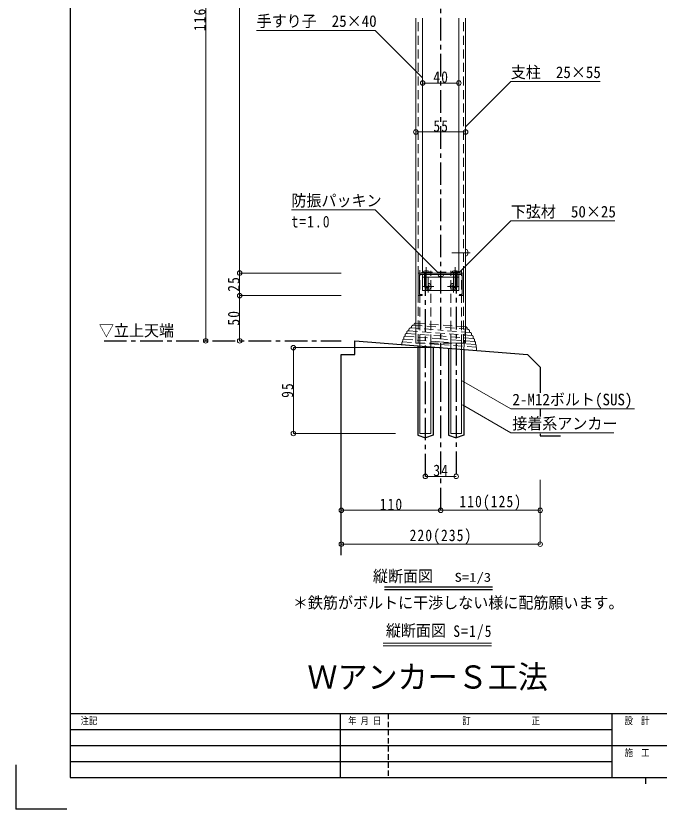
# Model space of a CAD drawing. Units: millimetres at full size, sheet at 1:5, with parts at other scales. Extents: x -1050 to 1050, y -742 to 742.
# Drawn here: x -1050 to -338, y -742 to 135 of the extents above; entities that cross this region are included whole.
import ezdxf
from ezdxf.enums import TextEntityAlignment as Align

# ---------------------------------------------------------------- set-up
doc = ezdxf.new("R2010")
doc.units = ezdxf.units.MM
doc.header["$LTSCALE"] = 5
for name, pattern in [('CHAIN1', [8, 5, -1, 1, -1]), ('DASHED1', [1.8, 1.2, -0.6]), ('DASHED2', [3, 2, -1])]:
    doc.linetypes.add(name, pattern=pattern)
for name, color, linetype in [('0-0_通り芯', 7, 'CHAIN1'), ('0-1_躯体', 134, 'Continuous'), ('1-4_印刷位置ライン', 7, 'Continuous'), ('1-5_図枠1_1', 7, 'Continuous')]:
    doc.layers.add(name, color=color, linetype=linetype)
for name, color, linetype, lineweight in [('0-3_寸法', 54, 'Continuous', 20), ('0-4_手摺部材', 92, 'Continuous', 20), ('0-5_手すり子', 12, 'Continuous', 20), ('0-8_その他', 11, 'DASHED2', 20), ('0-9_文字', 3, 'Continuous', 20), ('0-A_支柱', 6, 'Continuous', 20), ('0-B_足元', 4, 'Continuous', 20)]:
    doc.layers.add(name, color=color, linetype=linetype, lineweight=lineweight)
doc.styles.add('ＭＳ ゴシック', font='')
doc.styles.add('ＭＳ 明朝', font='')
doc.styles.get('ＭＳ ゴシック').set_extended_font_data('MS Gothic')
doc.styles.get('ＭＳ 明朝').set_extended_font_data('MS Mincho')

# ---------------------------------------------------------------- blocks, each defined once
blk = doc.blocks.new('dimension_origin')
at = {"color": 0, "linetype": 'Continuous', "lineweight": -2}
blk.add_circle((0, 0), 1.25, dxfattribs=at)

msp = doc.modelspace()

# ---------------------------------------------------------------- linework, layer by layer
at = {"layer": '0-0_通り芯'}
for p, q in [((-580, -411.793), (-580, 509.682)), ((-597, -374.293), (-597, -146.726)), ((-563, -146.726), (-563, -374.293)), ((-952.5, -224.293), (-690, -224.293))]:
    msp.add_line(p, q, dxfattribs=at)
at = {"layer": '0-0_通り芯', "linetype": 'Continuous'}
for p, q in [((-605.5, -229.819), (-605.5, -328.778)), ((-588.5, -231.09), (-588.5, -328.778)), ((-588.5, -231.09), (-588.5, -328.778)), ((-571.5, -232.361), (-571.5, -328.778)), ((-571.5, -232.361), (-571.5, -328.778)), ((-554.5, -233.633), (-554.5, -328.778)), ((-554.5, -233.633), (-554.5, -328.778)), ((-605.5, -328.778), (-597, -331.726)), ((-588.5, -328.778), (-597, -331.726)), ((-571.5, -328.778), (-563, -331.726)), ((-554.5, -328.778), (-563, -331.726)), ((-522.578, -496.891), (-642.331, -496.891)), ((-522.578, -499.891), (-642.331, -499.891))]:
    msp.add_line(p, q, dxfattribs=at)
at = {"layer": '0-1_躯体'}
for p, q in [((-675, -239.293), (-675, -224.293)), ((-690, -239.293), (-675, -239.293)), ((-690, -461.627), (-690, -239.293)), ((-470, -253.435), (-470, -281.708)), ((-470, -300.14), (-470, -308.136)), ((-470, -327.244), (-470, -329.293)), ((-470, -329.293), (-447.668, -329.293))]:
    msp.add_line(p, q, dxfattribs=at)
msp.add_lwpolyline([(-675, -224.293), (-484.142, -239.293), (-470, -253.435)], dxfattribs=at)
at = {"layer": '0-3_寸法'}
for p, q in [((-840, 495), (-840, -224.276)), ((-802.5, 470), (-802.5, -149.276)), ((-600, 61.043), (-560, 61.043)), ((-607.5, 6.877), (-552.5, 6.877)), ((-690, -149.276), (-802.5, -149.276)), ((-802.5, -149.276), (-802.5, -174.276)), ((-690, -174.276), (-802.5, -174.276)), ((-802.5, -174.276), (-802.5, -224.276)), ((-743, -231.759), (-580, -231.759)), ((-743, -231.759), (-743, -326.726)), ((-630, -326.726), (-743, -326.726)), ((-597, -374.293), (-563, -374.293)), ((-470, -449.293), (-470, -378.09)), ((-690, -411.793), (-580, -411.793)), ((-580, -411.793), (-470, -411.793)), ((-690, -449.293), (-470, -449.293))]:
    msp.add_line(p, q, dxfattribs=at)
at = {"layer": '0-4_手摺部材'}
for p, q in [((-599.433, -148.515), (-599.5, -149.276)), ((-592.567, -148.515), (-592.5, -149.276)), ((-567.433, -148.515), (-567.5, -149.276)), ((-560.567, -148.515), (-560.5, -149.276)), ((-605, -173.776), (-605, -149.776)), ((-604.5, -149.276), (-555.5, -149.276)), ((-603.6, -150.676), (-603.6, -172.876)), ((-556.4, -150.676), (-603.6, -150.676)), ((-600, -168.676), (-600, -150.676)), ((-560, -153.676), (-600, -153.676)), ((-598, -153.676), (-598, -164.576)), ((-594, -153.676), (-594, -164.576)), ((-582.908, -151.73), (-583, -150.676)), ((-577, -150.676), (-583, -150.676)), ((-577.092, -151.73), (-577, -150.676)), ((-566, -153.676), (-566, -164.576)), ((-562, -153.676), (-562, -164.576)), ((-560, -168.676), (-560, -150.676)), ((-556.4, -172.876), (-556.4, -150.676)), ((-555, -149.776), (-555, -173.776)), ((-598, -164.576), (-597.5, -165.076)), ((-594, -164.576), (-598, -164.576)), ((-594.5, -165.076), (-597.5, -165.076)), ((-594, -164.576), (-594.5, -165.076)), ((-594, -162.176), (-593.5, -162.176)), ((-593.5, -162.676), (-593.5, -162.176)), ((-593.5, -165.676), (-593.5, -166.176)), ((-592.5, -163.676), (-592, -163.676)), ((-592.5, -164.676), (-592, -164.676)), ((-592, -163.676), (-592, -164.676)), ((-567.5, -163.676), (-568, -163.676)), ((-568, -163.676), (-568, -164.676)), ((-567.5, -164.676), (-568, -164.676)), ((-566, -162.176), (-566.5, -162.176)), ((-566.5, -162.676), (-566.5, -162.176)), ((-566.5, -165.676), (-566.5, -166.176)), ((-566, -164.576), (-565.5, -165.076)), ((-566, -164.576), (-562, -164.576)), ((-565.5, -165.076), (-562.5, -165.076)), ((-562, -164.576), (-562.5, -165.076)), ((-601.2, -174.276), (-604.5, -174.276)), ((-603.6, -172.876), (-601.2, -172.876)), ((-600, -168.676), (-560, -168.676)), ((-558.8, -172.876), (-556.4, -172.876)), ((-555.5, -174.276), (-558.8, -174.276))]:
    msp.add_line(p, q, dxfattribs=at)
at = {"layer": '0-4_手摺部材', "linetype": 'CHAIN1'}
for p, q in [((-596, -142.832), (-596, -166.99)), ((-564, -142.832), (-564, -166.99)), ((-594, -153.881), (-594, -162.565)), ((-594, -157.193), (-594, -170.676)), ((-566, -157.193), (-566, -170.676)), ((-600, -164.176), (-587.5, -164.176)), ((-560, -164.176), (-572.5, -164.176))]:
    msp.add_line(p, q, dxfattribs=at)
at = {"layer": '0-4_手摺部材', "linetype": 'DASHED2'}
for p, q in [((-598, -149.276), (-598, -153.676)), ((-566, -149.276), (-566, -153.676)), ((-562, -149.276), (-562, -153.676))]:
    msp.add_line(p, q, dxfattribs=at)
at = {"layer": '0-4_手摺部材'}
for points in [[(-594.5, -165.676), (-594.5, -166.176), (-593.5, -166.176)], [(-565.5, -165.676), (-565.5, -166.176), (-566.5, -166.176)]]:
    msp.add_lwpolyline(points, dxfattribs=at)
for centre, radius, start, end in [((-597.441, -148.689), 2, 91.05859, 175), ((-596, -226.676), 80, 88.94141, 91.05859), ((-594.559, -148.689), 2, 4.99999, 88.94141), ((-565.441, -148.689), 2, 91.05859, 175.00001), ((-564, -226.676), 80, 88.94141, 91.05859), ((-562.559, -148.689), 2, 5, 88.94141), ((-604.5, -149.776), 0.5, 90, 180), ((-581.812, -151.634), 1.1, 185, 254.7751), ((-580, -144.976), 8, 254.7751, 285.2249), ((-578.188, -151.634), 1.1, 285.2249, 355), ((-555.5, -149.776), 0.5, 0, 90), ((-594, -164.176), 3.5, 194.90026, 90), ((-595.5, -165.676), 1, 359.99999, 36.87133), ((-592.5, -162.676), 1, 180, 270), ((-592.5, -165.676), 1, 90, 180), ((-566, -164.176), 3.5, 90, 345.09974), ((-567.5, -162.676), 1, 270, 360), ((-567.5, -165.676), 1, 0, 90), ((-564.5, -165.676), 1, 143.12867, 180.00001), ((-604.5, -173.776), 0.5, 180, 270), ((-601.2, -173.576), 0.7, 270, 90), ((-558.8, -173.576), 0.7, 90, 270), ((-555.5, -173.776), 0.5, 270, 360)]:
    msp.add_arc(centre, radius, start, end, dxfattribs=at)
at = {"layer": '0-5_手すり子'}
for p, q in [((-600, 132.854), (-600, -149.276)), ((-560, -149.276), (-560, 132.854))]:
    msp.add_line(p, q, dxfattribs=at)
at = {"layer": '0-8_その他'}
msp.add_lwpolyline([(-601, -148.276), (-601, -149.276), (-559, -149.276), (-559, -148.276)], close=True, dxfattribs=at)
at = {"layer": '0-9_文字'}
for p, q in [((-524.014, -558.793), (-643.767, -558.793)), ((-524.014, -561.793), (-643.767, -561.793))]:
    msp.add_line(p, q, dxfattribs=at)
for points in [[(-600, 66.839), (-652.5, 119.339), (-783.75, 119.339)], [(-552.5, 12.677), (-502.5, 62.677), (-403.75, 62.677)], [(-583.525, -148.276), (-652.5, -79.301), (-745.163, -79.301)], [(-560.207, -149.276), (-502.5, -91.569), (-387.5, -91.569)], [(-557, -268.025), (-502.5, -299.49), (-365.712, -299.49)], [(-555.77, -295.254), (-502.5, -326.009), (-388.431, -326.009)]]:
    msp.add_lwpolyline(points, dxfattribs=at)
at = {"layer": '0-A_支柱'}
for p, q in [((-607.5, -226.726), (-607.5, 132.854)), ((-552.5, 132.854), (-552.5, -226.726))]:
    msp.add_line(p, q, dxfattribs=at)
at = {"layer": '0-A_支柱', "linetype": 'DASHED2'}
msp.add_line((-607.5, -226.726), (-552.5, -226.726), dxfattribs=at)
at = {"layer": '0-B_足元', "linetype": 'DASHED2'}
for p, q in [((-605, -226.726), (-605, 132.854)), ((-555, -226.726), (-555, 132.854)), ((-603, -227.293), (-603, -146.115)), ((-591, -227.293), (-591, -146.726)), ((-569, -227.293), (-569, -146.726)), ((-557, -227.293), (-557, -146.726)), ((-613.238, -209.987), (-580.356, -212.445)), ((-612.386, -208.847), (-612.476, -210.044)), ((-610.423, -206.988), (-580.117, -209.254)), ((-609.49, -206.456), (-609.535, -207.054)), ((-607.347, -204.611), (-579.923, -206.662)), ((-549.812, -211.521), (-580.117, -209.254)), ((-552.5, -208.712), (-579.923, -206.662)), ((-554.364, -233.643), (-552.5, -208.712)), ((-619.337, -217.715), (-619.442, -219.122)), ((-619.442, -219.122), (-581.07, -221.992)), ((-617.503, -214.787), (-617.599, -216.078)), ((-617.599, -216.078), (-580.833, -218.828)), ((-615.557, -213.019), (-580.594, -215.633)), ((-615.212, -211.838), (-615.301, -213.038)), ((-544.067, -221.577), (-580.833, -218.828)), ((-545.632, -218.247), (-580.594, -215.633)), ((-547.474, -214.904), (-580.356, -212.445)), ((-550.655, -210.856), (-550.699, -211.454)), ((-548.146, -213.651), (-548.236, -214.848)), ((-545.797, -217.029), (-545.887, -218.228)), ((-623.028, -226.576), (-623.172, -228.497)), ((-622.019, -223.326), (-622.171, -225.364)), ((-622.171, -225.364), (-581.549, -228.401)), ((-620.83, -220.596), (-620.953, -222.247)), ((-620.953, -222.245), (-581.31, -225.21)), ((-541.668, -228.174), (-581.31, -225.21)), ((-542.697, -224.861), (-581.07, -221.992)), ((-543.971, -220.285), (-544.067, -221.577)), ((-542.592, -223.454), (-542.697, -224.861)), ((-541.545, -226.524), (-541.668, -228.176)), ((-540.927, -231.439), (-581.549, -228.401)), ((-540.774, -229.402), (-540.927, -231.439)), ((-540.26, -232.766), (-540.403, -234.687))]:
    msp.add_line(p, q, dxfattribs=at)
at = {"layer": '0-B_足元', "linetype": 'CHAIN1'}
msp.add_line((-547.28, -126.726), (-567.895, -126.726), dxfattribs=at)
at = {"layer": '0-B_足元'}
for p, q in [((-551.381, -123.324), (-552.5, -123.226)), ((-552.5, -123.226), (-552.5, -130.226)), ((-551.381, -130.128), (-552.5, -130.226)), ((-603, -326.726), (-603, -226.726)), ((-591, -226.726), (-591, -326.726)), ((-569, -226.726), (-569, -326.726)), ((-557, -326.726), (-557, -226.726)), ((-591, -326.726), (-603, -326.726)), ((-569, -326.726), (-557, -326.726))]:
    msp.add_line(p, q, dxfattribs=at)
for centre, radius, start, end in [((-551.494, -124.619), 1.3, 15.88085, 85), ((-551.494, -128.833), 1.3, 275, 344.11915), ((-558.9, -126.726), 9, 344.11915, 15.88085)]:
    msp.add_arc(centre, radius, start, end, dxfattribs=at)
at = {"layer": '0-B_足元', "linetype": 'DASHED2'}
for centre, radius, start, end in [((-613.26, -211.941), 1.954, 82.29415, 176.97871), ((-610.349, -209.042), 2.047, 82.28482, 174.51979), ((-607.496, -206.605), 2, 85.72348, 175.72348), ((-552.649, -210.707), 2, 355.72348, 85.72348), ((-619.349, -220.6), 1.48, 93.59892, 179.83568), ((-617.676, -217.738), 1.661, 87.34623, 179.21411), ((-615.643, -214.879), 1.862, 87.36822, 177.16247), ((-550.19, -213.541), 2.047, 356.92716, 89.16213), ((-547.742, -216.84), 1.954, 354.46825, 89.1528), ((-545.824, -220.1), 1.862, 354.28448, 84.07873), ((-621.578, -226.692), 1.455, 114.05973, 175.43404), ((-620.813, -223.449), 1.212, 96.64449, 174.18491), ((-544.238, -223.229), 1.661, 352.23285, 84.10072), ((-543.009, -226.308), 1.48, 351.61127, 77.84803), ((-541.986, -229.344), 1.212, 357.26205, 74.80246), ((-541.711, -232.664), 1.455, 356.01292, 57.38723)]:
    msp.add_arc(centre, radius, start, end, dxfattribs=at)
at = {"layer": '1-4_印刷位置ライン'}
for p in [(-1050, -693.374), (-993.722, -742.5)]:
    msp.add_line(p, (-1050, -742.5), dxfattribs=at)
at = {"layer": '1-5_図枠1_1'}
for p, q in [((-990, -636.793), (990, -636.793)), ((-691.162, -636.793), (-691.162, -707.5)), ((-390.657, -636.793), (-390.657, -707.5)), ((-990, -654.47), (-390.657, -654.47)), ((-990, -672.146), (-37.121, -672.146)), ((-990, -689.823), (-390.657, -689.823)), ((-353.535, -707.5), (-353.535, -714.571))]:
    msp.add_line(p, q, dxfattribs=at)
at = {"layer": '1-5_図枠1_1', "linetype": 'DASHED1'}
msp.add_line((-638.131, -636.793), (-638.131, -707.5), dxfattribs=at)
msp.add_line((-638.131, -636.793), (-638.131, -707.5), dxfattribs=at)
at = {"layer": '1-5_図枠1_1'}
msp.add_lwpolyline([(-990, 682.5), (-990, -707.5), (990, -707.5)], dxfattribs=at)

# ---------------------------------------------------------------- block references
at = {"layer": '0-3_寸法', "xscale": 2, "yscale": 2}
for p, rotation in [((-600, 61.043), 180), ((-607.5, 6.877), 180), ((-802.5, -149.276), 270), ((-802.5, -149.276), 90), ((-802.5, -174.276), 270), ((-802.5, -174.276), 90), ((-840, -224.276), 270), ((-802.5, -224.276), 270), ((-743, -231.759), 90), ((-743, -326.726), 270), ((-597, -374.293), 180), ((-690, -411.793), 180), ((-580, -411.793), 180), ((-690, -449.293), 180)]:
    msp.add_blockref('dimension_origin', p, dxfattribs=dict(at, rotation=rotation))
for p in [(-560, 61.043), (-552.5, 6.877), (-563, -374.293), (-580, -411.793), (-470, -411.793), (-470, -449.293)]:
    msp.add_blockref('dimension_origin', p, dxfattribs=at)

# ---------------------------------------------------------------- texts
at = {"layer": '0-0_通り芯', "style": 'ＭＳ 明朝', "width": 1.2}
msp.add_text('S=1/3', height=9.897, dxfattribs=at).set_placement((-564.661, -493.891), align=Align.BOTTOM_LEFT)
at = {"layer": '0-3_寸法', "char_height": 12.83, "attachment_point": 7, "rotation": 90, "style": 'ＭＳ ゴシック'}
for s, insert in [('\\T1.17;\\W0.85;1165', (-840, 118.487)), ('\\T1.17;\\W0.85;25', (-802.5, -169.901)), ('\\T1.17;\\W0.85;50', (-802.5, -207.401)), ('\\T1.17;\\W0.85;95', (-743, -287.367))]:
    msp.add_mtext(s, dxfattribs=dict(at, insert=insert))
at = {"layer": '0-3_寸法', "char_height": 12.83, "attachment_point": 7, "style": 'ＭＳ ゴシック'}
for s, insert in [('\\T1.17;\\W0.85;40', (-588.125, 61.043)), ('\\T1.17;\\W0.85;55', (-588.125, 6.877)), ('\\T1.17;\\W0.85;34', (-588.125, -374.293)), ('\\T1.17;\\W0.85;110(125)', (-559.375, -411.793)), ('\\T1.17;\\W0.85;110', (-647.5, -411.793)), ('\\T1.17;\\W0.85;220(235)', (-614.375, -449.293))]:
    msp.add_mtext(s, dxfattribs=dict(at, insert=insert))
at = {"layer": '0-9_文字', "style": 'ＭＳ ゴシック', "width": 0.95}
for s, height, p in [('手すり子\u300025×40', 12.83, (-783.75, 119.339)), ('支柱\u300025×55', 12.83, (-502.5, 62.677)), ('防振パッキン', 12.83, (-745.163, -79.301)), ('下弦材\u300050×25', 12.83, (-502.5, -91.569)), ('▽立上天端', 12.83, (-958.163, -223.127)), ('2-M12ボルト(SUS)', 12.83, (-500.712, -299.49)), ('接着系アンカー', 12.83, (-500.931, -326.009)), ('縦断面図', 12.83, (-655.015, -494.891)), ('＊鉄筋がボルトに干渉しない様に配筋願います。', 12.83, (-743.55, -524.293)), ('縦断面図', 12.83, (-640.701, -555.106)), ('ＷアンカーＳ工法', 25.66, (-727.5, -616.793))]:
    msp.add_text(s, height=height, dxfattribs=at).set_placement(p, align=Align.BOTTOM_LEFT)
at = {"layer": '0-9_文字', "char_height": 12.83, "attachment_point": 7, "style": 'ＭＳ ゴシック'}
for s, insert in [('\\T1.17;\\W0.85;t=1.0', (-745.163, -98.948)), ('\\T1.17;\\W0.85;S=1/5', (-566.097, -555.106))]:
    msp.add_mtext(s, dxfattribs=dict(at, insert=insert))
at = {"layer": '1-5_図枠1_1', "style": 'ＭＳ 明朝', "width": 0.85}
for s, p in [('注記', (-978.418, -650.934)), ('年 月 日', (-682.419, -650.934)), ('訂               正', (-556.108, -650.934)), ('  設  計', (-385.607, -650.934)), ('  施  工', (-385.607, -686.288))]:
    msp.add_text(s, height=7.776, dxfattribs=at).set_placement(p, align=Align.BOTTOM_LEFT)

doc.saveas('drawing.dxf')
